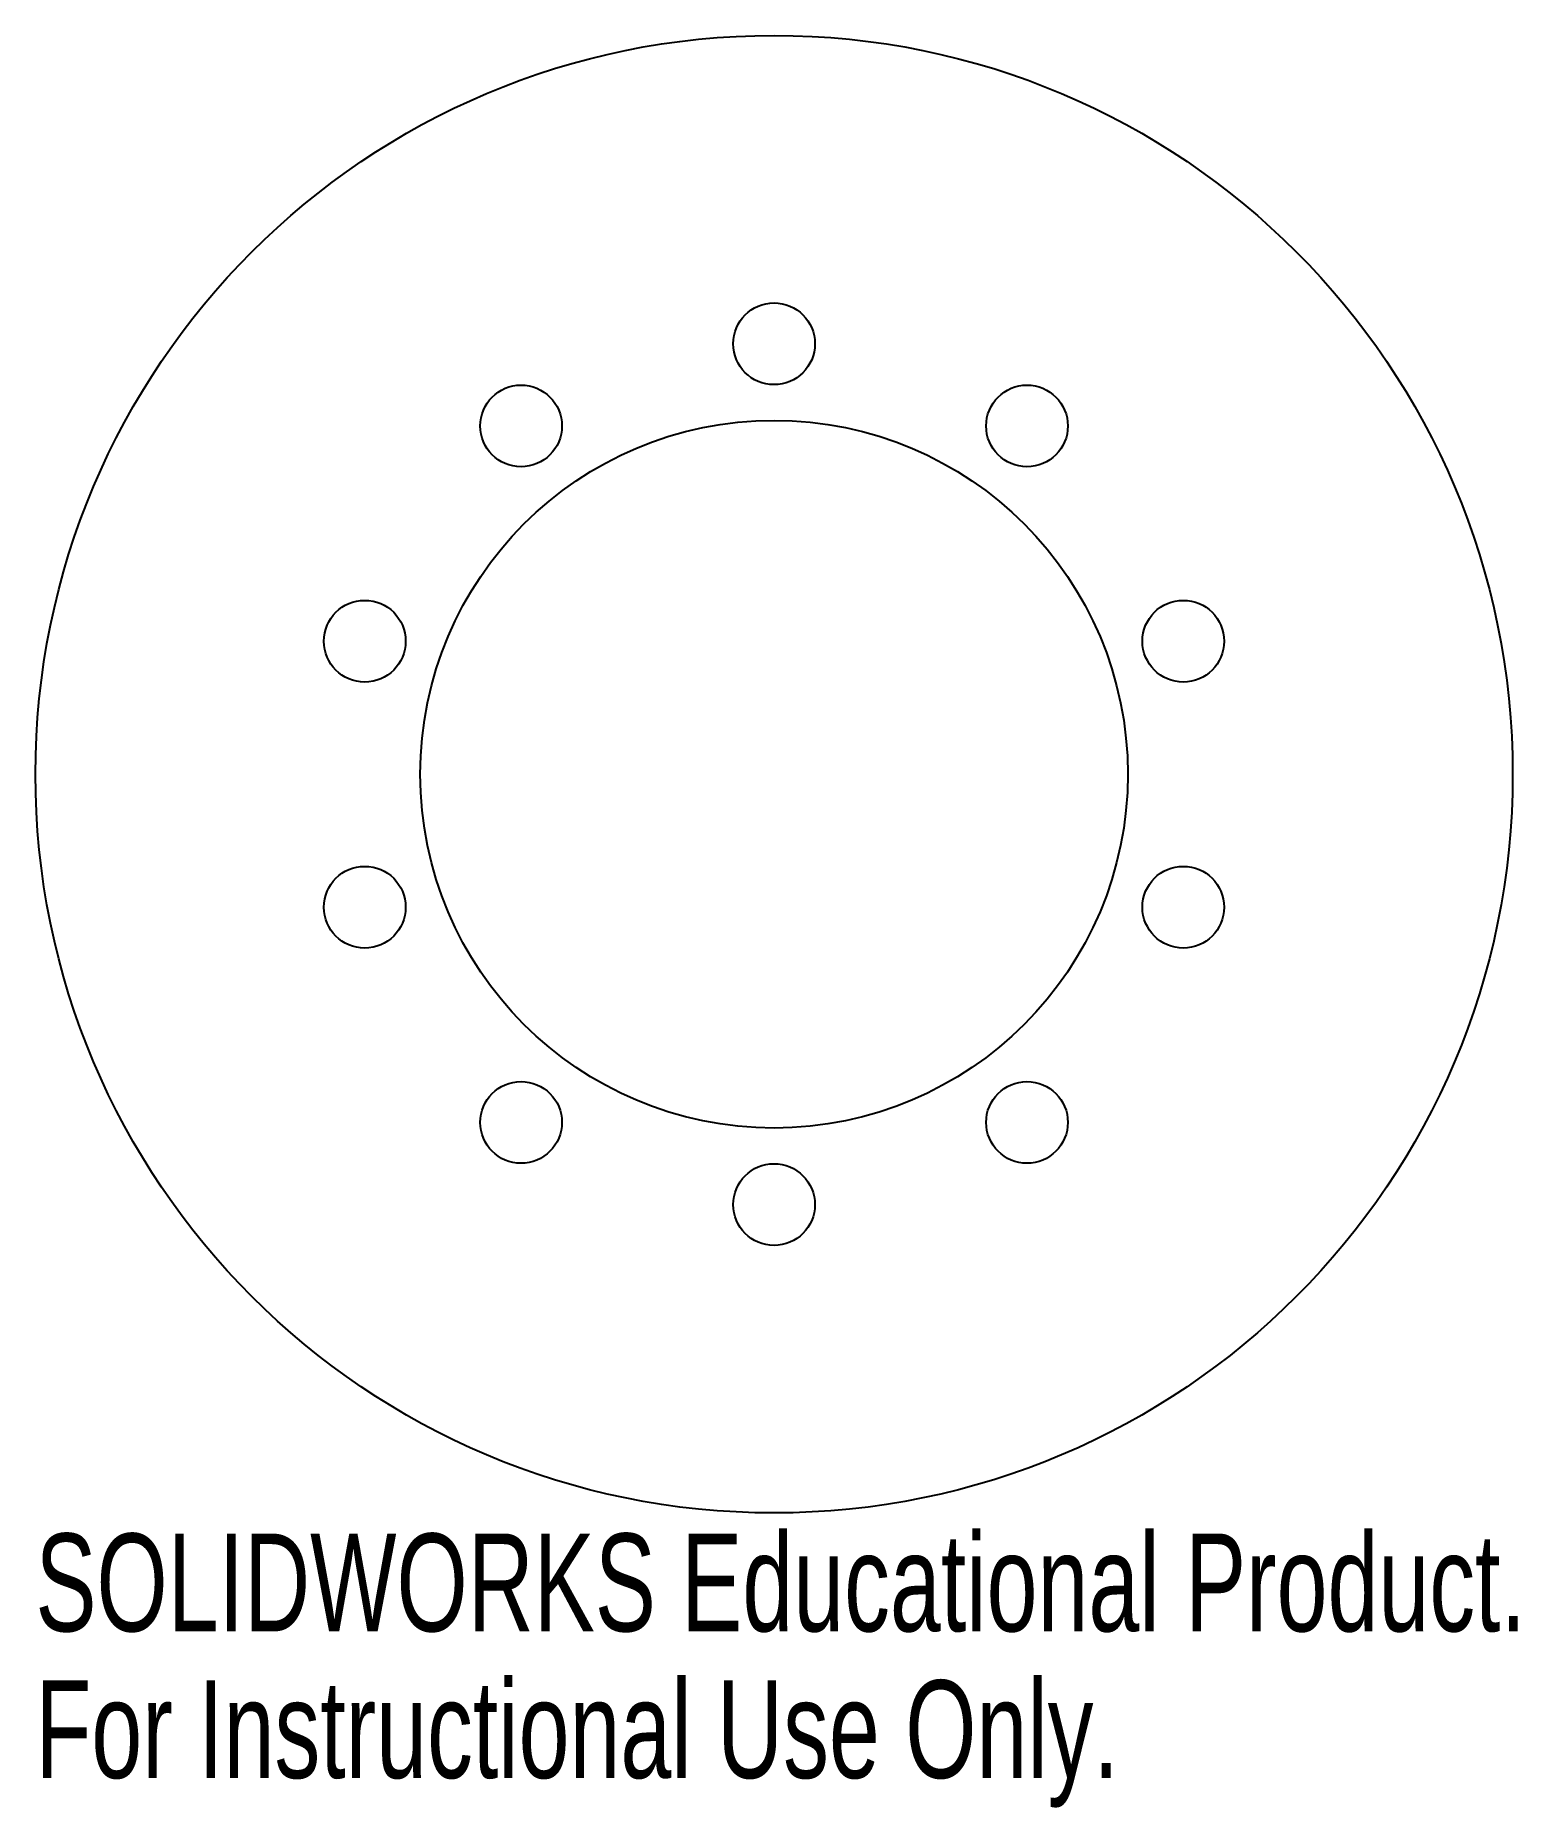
# Model space of a CAD drawing. Header units: inches. Extents: x -1.44 to 1.45, y -2.01 to 1.44.
import ezdxf

# ---------------------------------------------------------------- set-up
doc = ezdxf.new("R2010")
doc.units = ezdxf.units.IN
doc.header["$MEASUREMENT"] = 0
doc.styles.add('SLDTEXTSTYLE0', font='TXT', dxfattribs={"width": 0.7})

msp = doc.modelspace()

# ---------------------------------------------------------------- linework, layer by layer
at = {"color": 7, "linetype": 'Continuous', "lineweight": 25}
for centre, radius in [((0, 0), 1.4375), ((0, 0.8375), 0.0795), ((-0.4923, 0.6776), 0.0795), ((0.4923, 0.6776), 0.0795), ((0, 0), 0.6885), ((-0.7965, 0.2588), 0.0795), ((0.7965, 0.2588), 0.0795), ((-0.7965, -0.2588), 0.0795), ((0.7965, -0.2588), 0.0795), ((-0.4923, -0.6776), 0.0795), ((0.4923, -0.6776), 0.0795), ((0, -0.8375), 0.0795)]:
    msp.add_circle(centre, radius, dxfattribs=at)

# ---------------------------------------------------------------- texts
at = {"color": 7, "linetype": 'Continuous', "char_height": 0.1903, "attachment_point": 1, "style": 'SLDTEXTSTYLE0'}
for s, insert in [('SOLIDWORKS Educational Product.', (-1.4375, -1.4776)), ('For Instructional Use Only.', (-1.4375, -1.7631))]:
    msp.add_mtext(s, dxfattribs=dict(at, insert=insert))

doc.saveas('drawing.dxf')
